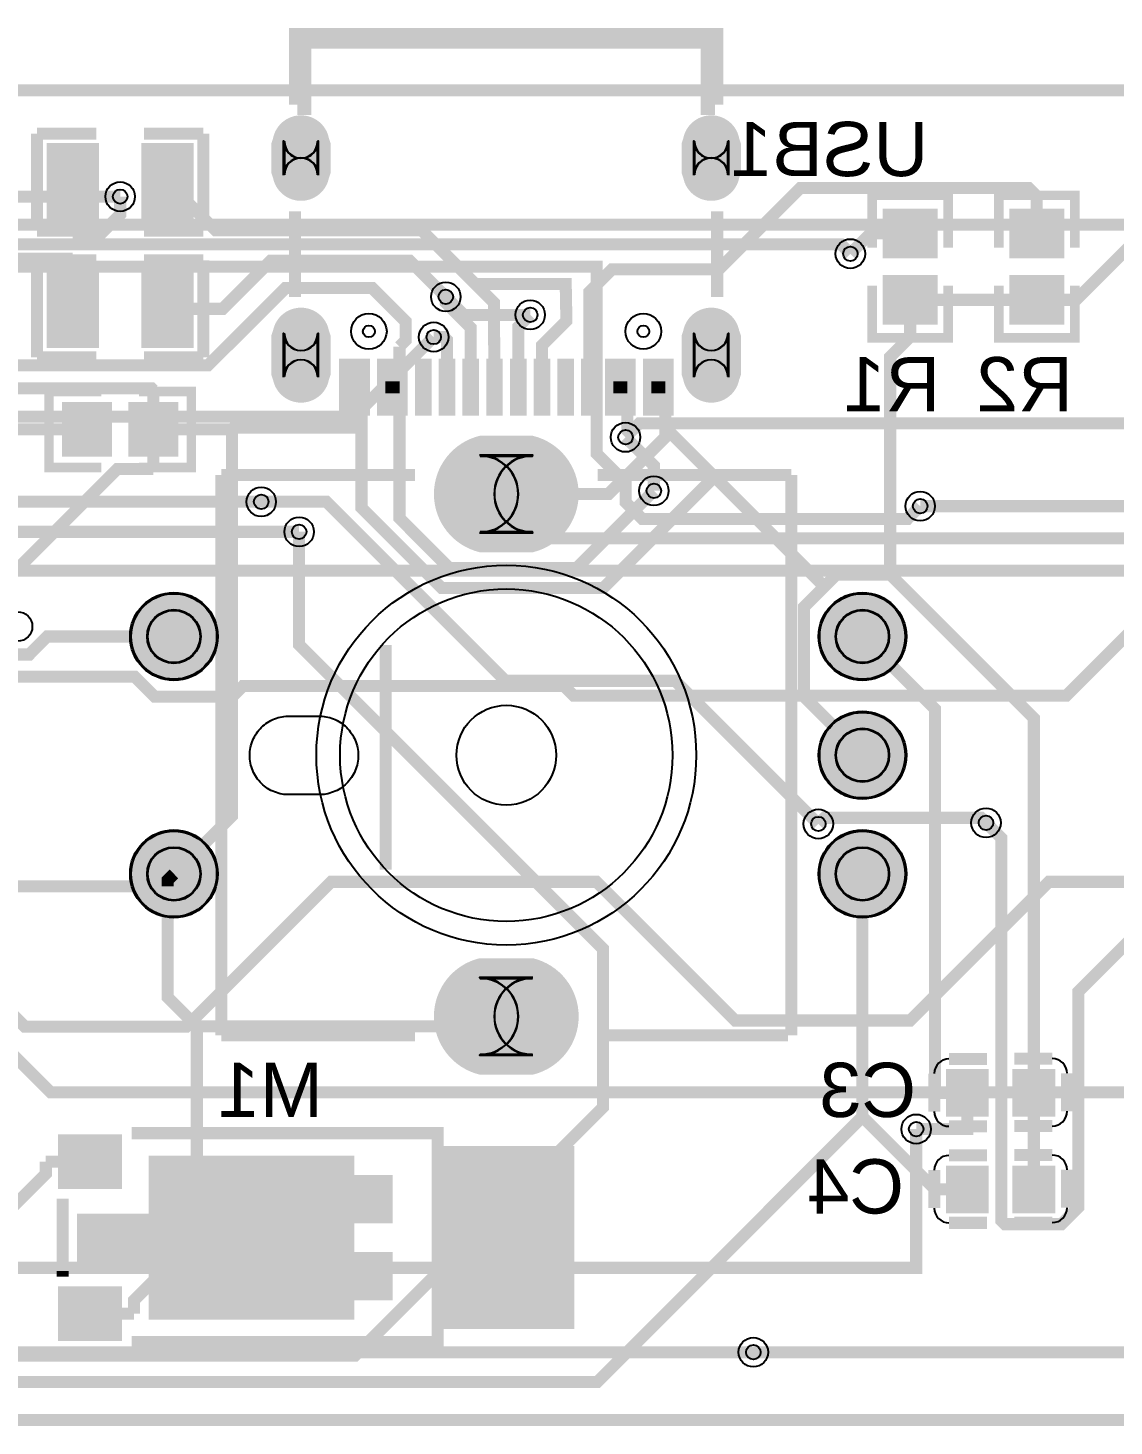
# Model space of a CAD drawing. Header units: millimetres. Extents: x -92 to 120, y -14 to 15.
# Drawn here: x -10.07 to 12.8, y -14.13 to 15.31 of the extents above; entities that cross this region are included whole.
import ezdxf

# ---------------------------------------------------------------- set-up
doc = ezdxf.new("R2010")
doc.units = ezdxf.units.MM
for name, color, linetype, true_color in [('BoardOutLine', 7, 'Continuous', 0xff00ff), ('BottomLayer', 7, 'Continuous', 0x0000ff), ('BottomPasteMaskLayer', 7, 'Continuous', 0x800000), ('BottomSilkLayer', 7, 'Continuous', 0x66cc33), ('BottomSolderMaskLayer', 7, 'Continuous', 0xaa00ff), ('Document', 7, 'Continuous', 0xffffff), ('Hole', 7, 'Continuous', 0x222222), ('Multi-Layer', 7, 'Continuous', 0xc0c0c0), ('TopLayer', 7, 'Continuous', 0xff0000), ('TopSilkLayer', 7, 'Continuous', 0xffcc00), ('TopSolderMaskLayer', 7, 'Continuous', 0x800080)]:
    doc.layers.add(name, color=color, linetype=linetype, true_color=true_color)
doc.styles.get("Standard").update_dxf_attribs({"font": 'arial.ttf'})

msp = doc.modelspace()

# ---------------------------------------------------------------- hatches: boundary and pattern name
at = {"layer": 'BottomLayer'}
for points in [[(-8.628, 12.84), (-9.628, 12.84), (-9.628, 11.29), (-8.628, 11.29)], [(-6.628, 12.84), (-7.628, 12.84), (-7.628, 11.29), (-6.628, 11.29)], [(7.959, 11.487), (7.959, 10.487), (9.059, 10.487), (9.059, 11.487)], [(10.626, 11.487), (10.626, 10.487), (11.726, 10.487), (11.726, 11.487)], [(-8.628, 10.173), (-9.628, 10.173), (-9.628, 8.623), (-8.628, 8.623)], [(-6.628, 10.173), (-7.628, 10.173), (-7.628, 8.623), (-6.628, 8.623)], [(7.959, 10.087), (7.959, 9.087), (9.059, 9.087), (9.059, 10.087)], [(10.626, 10.087), (10.626, 9.087), (11.726, 9.087), (11.726, 10.087)], [(-3.495, 7.172), (-3.195, 7.172), (-3.195, 8.322), (-3.495, 8.322)], [(-3.195, 7.172), (-2.895, 7.172), (-2.895, 8.322), (-3.195, 8.322)], [(-2.695, 7.172), (-2.395, 7.172), (-2.395, 8.322), (-2.695, 8.322)], [(-2.395, 7.172), (-2.095, 7.172), (-2.095, 8.322), (-2.395, 8.322)], [(-1.895, 7.172), (-1.595, 7.172), (-1.595, 8.322), (-1.895, 8.322)], [(-1.395, 7.172), (-1.095, 7.172), (-1.095, 8.322), (-1.395, 8.322)], [(-0.895, 7.172), (-0.595, 7.172), (-0.595, 8.322), (-0.895, 8.322)], [(-0.395, 7.172), (-0.095, 7.172), (-0.095, 8.322), (-0.395, 8.322)], [(0.105, 7.172), (0.405, 7.172), (0.405, 8.322), (0.105, 8.322)], [(0.605, 7.172), (0.905, 7.172), (0.905, 8.322), (0.605, 8.322)], [(1.105, 7.172), (1.405, 7.172), (1.405, 8.322), (1.105, 8.322)], [(1.605, 7.172), (1.905, 7.172), (1.905, 8.322), (1.605, 8.322)], [(2.105, 7.172), (2.405, 7.172), (2.405, 8.322), (2.105, 8.322)], [(2.405, 7.172), (2.705, 7.172), (2.705, 8.322), (2.405, 8.322)], [(2.905, 7.172), (3.205, 7.172), (3.205, 8.322), (2.905, 8.322)], [(3.205, 7.172), (3.505, 7.172), (3.505, 8.322), (3.205, 8.322)], [(-9.328, 6.308), (-8.328, 6.308), (-8.328, 7.408), (-9.328, 7.408)], [(-7.928, 6.308), (-6.928, 6.308), (-6.928, 7.408), (-7.928, 7.408)], [(10.114, -6.662), (9.314, -6.662), (9.314, -7.562), (10.114, -7.562)], [(11.514, -6.662), (10.714, -6.662), (10.714, -7.562), (11.514, -7.562)], [(-8.114, -8.01), (-9.414, -8.01), (-9.414, -9.11), (-8.114, -9.11)], [(-3.214, -8.46), (-7.514, -8.46), (-7.514, -9.66), (-9.014, -9.66), (-9.014, -10.66), (-7.514, -10.66), (-7.514, -11.86), (-3.214, -11.86), (-3.214, -11.46), (-2.414, -11.46), (-2.414, -10.46), (-3.214, -10.46), (-3.214, -9.86), (-2.414, -9.86), (-2.414, -8.86), (-3.214, -8.86)], [(10.114, -8.694), (9.314, -8.694), (9.314, -9.594), (10.114, -9.594)], [(11.514, -8.694), (10.714, -8.694), (10.714, -9.594), (11.514, -9.594)], [(-8.114, -11.21), (-9.414, -11.21), (-9.414, -12.31), (-8.114, -12.31)]]:
    msp.add_hatch(color=256, dxfattribs=at).paths.add_polyline_path(points)
at = {"layer": 'BottomPasteMaskLayer'}
for points in [[(-4.335, 11.673), (-4.365, 11.674), (-4.395, 11.677), (-4.424, 11.682), (-4.454, 11.688), (-4.483, 11.695), (-4.511, 11.704), (-4.539, 11.714), (-4.567, 11.726), (-4.594, 11.739), (-4.62, 11.753), (-4.646, 11.769), (-4.67, 11.785), (-4.694, 11.804), (-4.717, 11.823), (-4.739, 11.843), (-4.76, 11.865), (-4.78, 11.887), (-4.798, 11.91), (-4.816, 11.935), (-4.832, 11.96), (-4.847, 11.986), (-4.861, 12.012), (-4.873, 12.04), (-4.884, 12.067), (-4.893, 12.096), (-4.901, 12.125), (-4.908, 12.154), (-4.913, 12.183), (-4.917, 12.213), (-4.919, 12.243), (-4.92, 12.273), (-4.92, 12.873), (-4.919, 12.903), (-4.917, 12.932), (-4.913, 12.962), (-4.908, 12.992), (-4.901, 13.021), (-4.893, 13.05), (-4.884, 13.078), (-4.873, 13.106), (-4.861, 13.133), (-4.847, 13.16), (-4.832, 13.185), (-4.816, 13.211), (-4.798, 13.235), (-4.78, 13.258), (-4.76, 13.281), (-4.739, 13.302), (-4.717, 13.323), (-4.694, 13.342), (-4.67, 13.36), (-4.646, 13.377), (-4.62, 13.392), (-4.594, 13.407), (-4.567, 13.42), (-4.539, 13.431), (-4.511, 13.441), (-4.483, 13.45), (-4.454, 13.458), (-4.424, 13.464), (-4.395, 13.468), (-4.365, 13.471), (-4.335, 13.472), (-4.305, 13.472), (-4.275, 13.471), (-4.245, 13.468), (-4.216, 13.464), (-4.187, 13.458), (-4.158, 13.45), (-4.129, 13.441), (-4.101, 13.431), (-4.073, 13.42), (-4.046, 13.407), (-4.02, 13.392), (-3.995, 13.377), (-3.97, 13.36), (-3.946, 13.342), (-3.923, 13.323), (-3.901, 13.302), (-3.88, 13.281), (-3.86, 13.258), (-3.842, 13.235), (-3.824, 13.211), (-3.808, 13.185), (-3.793, 13.16), (-3.779, 13.133), (-3.767, 13.106), (-3.756, 13.078), (-3.747, 13.05), (-3.739, 13.021), (-3.732, 12.992), (-3.727, 12.962), (-3.723, 12.932), (-3.721, 12.903), (-3.72, 12.873), (-3.72, 12.273), (-3.721, 12.243), (-3.723, 12.213), (-3.727, 12.183), (-3.732, 12.154), (-3.739, 12.125), (-3.747, 12.096), (-3.756, 12.067), (-3.767, 12.04), (-3.779, 12.012), (-3.793, 11.986), (-3.808, 11.96), (-3.824, 11.935), (-3.842, 11.91), (-3.86, 11.887), (-3.88, 11.865), (-3.901, 11.843), (-3.923, 11.823), (-3.946, 11.804), (-3.97, 11.785), (-3.995, 11.769), (-4.02, 11.753), (-4.046, 11.739), (-4.073, 11.726), (-4.101, 11.714), (-4.129, 11.704), (-4.158, 11.695), (-4.187, 11.688), (-4.216, 11.682), (-4.245, 11.677), (-4.275, 11.674), (-4.305, 11.673)], [(4.365, 11.674), (4.335, 11.673), (4.305, 11.673), (4.275, 11.674), (4.245, 11.677), (4.216, 11.682), (4.187, 11.688), (4.158, 11.695), (4.129, 11.704), (4.101, 11.714), (4.073, 11.726), (4.046, 11.739), (4.02, 11.753), (3.995, 11.769), (3.97, 11.785), (3.946, 11.804), (3.923, 11.823), (3.901, 11.843), (3.88, 11.865), (3.86, 11.887), (3.842, 11.91), (3.824, 11.935), (3.808, 11.96), (3.793, 11.986), (3.779, 12.012), (3.767, 12.04), (3.756, 12.067), (3.747, 12.096), (3.739, 12.125), (3.732, 12.154), (3.727, 12.183), (3.723, 12.213), (3.721, 12.243), (3.72, 12.273), (3.72, 12.873), (3.721, 12.903), (3.723, 12.932), (3.727, 12.962), (3.732, 12.992), (3.739, 13.021), (3.747, 13.05), (3.756, 13.078), (3.767, 13.106), (3.779, 13.133), (3.793, 13.16), (3.808, 13.185), (3.824, 13.211), (3.842, 13.235), (3.86, 13.258), (3.88, 13.281), (3.901, 13.302), (3.923, 13.323), (3.946, 13.342), (3.97, 13.36), (3.995, 13.377), (4.02, 13.392), (4.046, 13.407), (4.073, 13.42), (4.101, 13.431), (4.129, 13.441), (4.158, 13.45), (4.187, 13.458), (4.216, 13.464), (4.245, 13.468), (4.275, 13.471), (4.305, 13.472), (4.335, 13.472), (4.365, 13.471), (4.395, 13.468), (4.424, 13.464), (4.454, 13.458), (4.483, 13.45), (4.511, 13.441), (4.539, 13.431), (4.567, 13.42), (4.594, 13.407), (4.62, 13.392), (4.646, 13.377), (4.67, 13.36), (4.694, 13.342), (4.717, 13.323), (4.739, 13.302), (4.76, 13.281), (4.78, 13.258), (4.798, 13.235), (4.816, 13.211), (4.832, 13.185), (4.847, 13.16), (4.861, 13.133), (4.873, 13.106), (4.884, 13.078), (4.893, 13.05), (4.901, 13.021), (4.908, 12.992), (4.913, 12.962), (4.917, 12.932), (4.919, 12.903), (4.92, 12.873), (4.92, 12.273), (4.919, 12.243), (4.917, 12.213), (4.913, 12.183), (4.908, 12.154), (4.901, 12.125), (4.893, 12.096), (4.884, 12.067), (4.873, 12.04), (4.861, 12.012), (4.847, 11.986), (4.832, 11.96), (4.816, 11.935), (4.798, 11.91), (4.78, 11.887), (4.76, 11.865), (4.739, 11.843), (4.717, 11.823), (4.694, 11.804), (4.67, 11.785), (4.646, 11.769), (4.62, 11.753), (4.594, 11.739), (4.567, 11.726), (4.539, 11.714), (4.511, 11.704), (4.483, 11.695), (4.454, 11.688), (4.424, 11.682), (4.395, 11.677)], [(-8.628, 12.84), (-9.628, 12.84), (-9.628, 11.29), (-8.628, 11.29)], [(-6.628, 12.84), (-7.628, 12.84), (-7.628, 11.29), (-6.628, 11.29)], [(7.959, 11.487), (7.959, 10.487), (9.059, 10.487), (9.059, 11.487)], [(10.626, 11.487), (10.626, 10.487), (11.726, 10.487), (11.726, 11.487)], [(-8.628, 10.173), (-9.628, 10.173), (-9.628, 8.623), (-8.628, 8.623)], [(-6.628, 10.173), (-7.628, 10.173), (-7.628, 8.623), (-6.628, 8.623)], [(7.959, 10.087), (7.959, 9.087), (9.059, 9.087), (9.059, 10.087)], [(10.626, 10.087), (10.626, 9.087), (11.726, 9.087), (11.726, 10.087)], [(-4.275, 7.424), (-4.305, 7.423), (-4.335, 7.423), (-4.365, 7.424), (-4.395, 7.427), (-4.424, 7.432), (-4.454, 7.438), (-4.483, 7.445), (-4.511, 7.454), (-4.539, 7.464), (-4.567, 7.476), (-4.594, 7.489), (-4.62, 7.503), (-4.646, 7.519), (-4.67, 7.535), (-4.694, 7.553), (-4.717, 7.573), (-4.739, 7.593), (-4.76, 7.614), (-4.78, 7.637), (-4.798, 7.66), (-4.816, 7.685), (-4.832, 7.71), (-4.847, 7.736), (-4.861, 7.762), (-4.873, 7.789), (-4.884, 7.817), (-4.893, 7.846), (-4.901, 7.874), (-4.908, 7.904), (-4.913, 7.933), (-4.917, 7.963), (-4.919, 7.993), (-4.92, 8.023), (-4.92, 8.823), (-4.919, 8.852), (-4.917, 8.882), (-4.913, 8.912), (-4.908, 8.941), (-4.901, 8.971), (-4.893, 8.999), (-4.884, 9.028), (-4.873, 9.056), (-4.861, 9.083), (-4.847, 9.109), (-4.832, 9.135), (-4.816, 9.161), (-4.798, 9.185), (-4.78, 9.208), (-4.76, 9.231), (-4.739, 9.252), (-4.717, 9.272), (-4.694, 9.292), (-4.67, 9.31), (-4.646, 9.327), (-4.62, 9.342), (-4.594, 9.356), (-4.567, 9.369), (-4.539, 9.381), (-4.511, 9.391), (-4.483, 9.4), (-4.454, 9.407), (-4.424, 9.413), (-4.395, 9.418), (-4.365, 9.421), (-4.335, 9.422), (-4.305, 9.422), (-4.275, 9.421), (-4.245, 9.418), (-4.216, 9.413), (-4.187, 9.407), (-4.158, 9.4), (-4.129, 9.391), (-4.101, 9.381), (-4.073, 9.369), (-4.046, 9.356), (-4.02, 9.342), (-3.995, 9.327), (-3.97, 9.31), (-3.946, 9.292), (-3.923, 9.272), (-3.901, 9.252), (-3.88, 9.231), (-3.86, 9.208), (-3.842, 9.185), (-3.824, 9.161), (-3.808, 9.135), (-3.793, 9.109), (-3.779, 9.083), (-3.767, 9.056), (-3.756, 9.028), (-3.747, 8.999), (-3.739, 8.971), (-3.732, 8.941), (-3.727, 8.912), (-3.723, 8.882), (-3.721, 8.852), (-3.72, 8.823), (-3.72, 8.023), (-3.721, 7.993), (-3.723, 7.963), (-3.727, 7.933), (-3.732, 7.904), (-3.739, 7.874), (-3.747, 7.846), (-3.756, 7.817), (-3.767, 7.789), (-3.779, 7.762), (-3.793, 7.736), (-3.808, 7.71), (-3.824, 7.685), (-3.842, 7.66), (-3.86, 7.637), (-3.88, 7.614), (-3.901, 7.593), (-3.923, 7.573), (-3.946, 7.553), (-3.97, 7.535), (-3.995, 7.519), (-4.02, 7.503), (-4.046, 7.489), (-4.073, 7.476), (-4.101, 7.464), (-4.129, 7.454), (-4.158, 7.445), (-4.187, 7.438), (-4.216, 7.432), (-4.245, 7.427)], [(4.365, 7.424), (4.335, 7.423), (4.305, 7.423), (4.275, 7.424), (4.245, 7.427), (4.216, 7.432), (4.187, 7.438), (4.158, 7.445), (4.129, 7.454), (4.101, 7.464), (4.073, 7.476), (4.046, 7.489), (4.02, 7.503), (3.995, 7.519), (3.97, 7.535), (3.946, 7.553), (3.923, 7.573), (3.901, 7.593), (3.88, 7.614), (3.86, 7.637), (3.842, 7.66), (3.824, 7.685), (3.808, 7.71), (3.793, 7.736), (3.779, 7.762), (3.767, 7.789), (3.756, 7.817), (3.747, 7.846), (3.739, 7.874), (3.732, 7.904), (3.727, 7.933), (3.723, 7.963), (3.721, 7.993), (3.72, 8.023), (3.72, 8.823), (3.721, 8.852), (3.723, 8.882), (3.727, 8.912), (3.732, 8.941), (3.739, 8.971), (3.747, 8.999), (3.756, 9.028), (3.767, 9.056), (3.779, 9.083), (3.793, 9.109), (3.808, 9.135), (3.824, 9.161), (3.842, 9.185), (3.86, 9.208), (3.88, 9.231), (3.901, 9.252), (3.923, 9.272), (3.946, 9.292), (3.97, 9.31), (3.995, 9.327), (4.02, 9.342), (4.046, 9.356), (4.073, 9.369), (4.101, 9.381), (4.129, 9.391), (4.158, 9.4), (4.187, 9.407), (4.216, 9.413), (4.245, 9.418), (4.275, 9.421), (4.305, 9.422), (4.335, 9.422), (4.365, 9.421), (4.395, 9.418), (4.424, 9.413), (4.454, 9.407), (4.483, 9.4), (4.511, 9.391), (4.539, 9.381), (4.567, 9.369), (4.594, 9.356), (4.62, 9.342), (4.646, 9.327), (4.67, 9.31), (4.694, 9.292), (4.717, 9.272), (4.739, 9.252), (4.76, 9.231), (4.78, 9.208), (4.798, 9.185), (4.816, 9.161), (4.832, 9.135), (4.847, 9.109), (4.861, 9.083), (4.873, 9.056), (4.884, 9.028), (4.893, 8.999), (4.901, 8.971), (4.908, 8.941), (4.913, 8.912), (4.917, 8.882), (4.919, 8.852), (4.92, 8.823), (4.92, 8.023), (4.919, 7.993), (4.917, 7.963), (4.913, 7.933), (4.908, 7.904), (4.901, 7.874), (4.893, 7.846), (4.884, 7.817), (4.873, 7.789), (4.861, 7.762), (4.847, 7.736), (4.832, 7.71), (4.816, 7.685), (4.798, 7.66), (4.78, 7.637), (4.76, 7.614), (4.739, 7.593), (4.717, 7.573), (4.694, 7.553), (4.67, 7.535), (4.646, 7.519), (4.62, 7.503), (4.594, 7.489), (4.567, 7.476), (4.539, 7.464), (4.511, 7.454), (4.483, 7.445), (4.454, 7.438), (4.424, 7.432), (4.395, 7.427)], [(-3.495, 7.172), (-3.495, 8.322), (-3.195, 8.322), (-3.195, 8.322), (-2.895, 8.322), (-2.895, 7.172), (-3.195, 7.172), (-3.195, 7.172)], [(-2.095, 8.322), (-2.095, 7.172), (-2.395, 7.172), (-2.395, 7.172), (-2.695, 7.172), (-2.695, 8.322), (-2.395, 8.322), (-2.395, 8.322)], [(-1.595, 8.322), (-1.595, 7.172), (-1.895, 7.172), (-1.895, 8.322)], [(-1.095, 8.322), (-1.095, 7.172), (-1.395, 7.172), (-1.395, 8.322)], [(-0.595, 8.322), (-0.595, 7.172), (-0.895, 7.172), (-0.895, 8.322)], [(-0.095, 8.322), (-0.095, 7.172), (-0.395, 7.172), (-0.395, 8.322)], [(0.405, 8.322), (0.405, 7.172), (0.105, 7.172), (0.105, 8.322)], [(0.905, 8.322), (0.905, 7.172), (0.605, 7.172), (0.605, 8.322)], [(1.105, 7.172), (1.105, 8.322), (1.405, 8.322), (1.405, 7.172)], [(1.605, 7.172), (1.605, 8.322), (1.905, 8.322), (1.905, 7.172)], [(2.105, 7.172), (2.105, 8.322), (2.405, 8.322), (2.705, 8.322), (2.705, 7.172), (2.405, 7.172)], [(3.505, 8.322), (3.505, 7.172), (3.205, 7.172), (3.205, 7.172), (2.905, 7.172), (2.905, 8.322), (3.205, 8.322), (3.205, 8.322)], [(-9.328, 6.308), (-8.328, 6.308), (-8.328, 7.408), (-9.328, 7.408)], [(-7.928, 6.308), (-6.928, 6.308), (-6.928, 7.408), (-7.928, 7.408)], [(10.114, -6.662), (9.314, -6.662), (9.314, -7.562), (10.114, -7.562)], [(11.514, -6.662), (10.714, -6.662), (10.714, -7.562), (11.514, -7.562)], [(-8.114, -8.01), (-9.414, -8.01), (-9.414, -9.11), (-8.114, -9.11)], [(-3.214, -8.46), (-7.514, -8.46), (-7.514, -9.66), (-9.014, -9.66), (-9.014, -10.66), (-7.514, -10.66), (-7.514, -11.86), (-3.214, -11.86), (-3.214, -11.46), (-2.414, -11.46), (-2.414, -10.46), (-3.214, -10.46), (-3.214, -9.86), (-2.414, -9.86), (-2.414, -8.86), (-3.214, -8.86)], [(10.114, -8.694), (9.314, -8.694), (9.314, -9.594), (10.114, -9.594)], [(11.514, -8.694), (10.714, -8.694), (10.714, -9.594), (11.514, -9.594)], [(-8.114, -11.21), (-9.414, -11.21), (-9.414, -12.31), (-8.114, -12.31)]]:
    msp.add_hatch(color=256, dxfattribs=at).paths.add_polyline_path(points)
at = {"layer": 'BottomSolderMaskLayer'}
for points in [[(-3.695, 12.264, -0.785398), (-4.945, 12.264), (-4.945, 12.881, -0.785398), (-3.695, 12.881)], [(4.945, 12.264, -0.785398), (3.695, 12.264), (3.695, 12.881, -0.785398), (4.945, 12.881)], [(-8.577, 12.891), (-9.679, 12.891), (-9.679, 11.239), (-8.577, 11.239)], [(-6.577, 12.891), (-7.679, 12.891), (-7.679, 11.239), (-6.577, 11.239)], [(7.931, 11.51), (7.931, 10.464), (9.087, 10.464), (9.087, 11.51)], [(10.598, 11.51), (10.598, 10.464), (11.754, 10.464), (11.754, 11.51)], [(-8.577, 10.224), (-9.679, 10.224), (-9.679, 8.572), (-8.577, 8.572)], [(-6.577, 10.224), (-7.679, 10.224), (-7.679, 8.572), (-6.577, 8.572)], [(7.931, 10.11), (7.931, 9.064), (9.087, 9.064), (9.087, 10.11)], [(10.598, 10.11), (10.598, 9.064), (11.754, 9.064), (11.754, 10.11)], [(-3.695, 8.012, -0.785398), (-4.945, 8.012), (-4.945, 8.833, -0.785398), (-3.695, 8.833)], [(4.945, 8.012, -0.785398), (3.695, 8.012), (3.695, 8.833, -0.785398), (4.945, 8.833)], [(-3.52, 7.147), (-3.17, 7.147), (-3.17, 8.347), (-3.52, 8.347)], [(-3.22, 7.147), (-2.87, 7.147), (-2.87, 8.347), (-3.22, 8.347)], [(-2.72, 7.147), (-2.37, 7.147), (-2.37, 8.347), (-2.72, 8.347)], [(-2.42, 7.147), (-2.07, 7.147), (-2.07, 8.347), (-2.42, 8.347)], [(-1.92, 7.147), (-1.57, 7.147), (-1.57, 8.347), (-1.92, 8.347)], [(-1.42, 7.147), (-1.07, 7.147), (-1.07, 8.347), (-1.42, 8.347)], [(-0.92, 7.147), (-0.57, 7.147), (-0.57, 8.347), (-0.92, 8.347)], [(-0.42, 7.147), (-0.07, 7.147), (-0.07, 8.347), (-0.42, 8.347)], [(0.08, 7.147), (0.43, 7.147), (0.43, 8.347), (0.08, 8.347)], [(0.58, 7.147), (0.93, 7.147), (0.93, 8.347), (0.58, 8.347)], [(1.08, 7.147), (1.43, 7.147), (1.43, 8.347), (1.08, 8.347)], [(1.58, 7.147), (1.93, 7.147), (1.93, 8.347), (1.58, 8.347)], [(2.08, 7.147), (2.43, 7.147), (2.43, 8.347), (2.08, 8.347)], [(2.38, 7.147), (2.73, 7.147), (2.73, 8.347), (2.38, 8.347)], [(2.88, 7.147), (3.23, 7.147), (3.23, 8.347), (2.88, 8.347)], [(3.18, 7.147), (3.53, 7.147), (3.53, 8.347), (3.18, 8.347)], [(-9.354, 6.283), (-8.303, 6.283), (-8.303, 7.433), (-9.354, 7.433)], [(-7.954, 6.283), (-6.903, 6.283), (-6.903, 7.433), (-7.954, 7.433)], [(-0.558, 4.273, -0.785398), (-0.558, 6.724), (0.566, 6.724, -0.785398), (0.566, 4.273)], [(-7.921, 2.499, 1), (-6.071, 2.499, 1)], [(6.579, 2.499, 1), (8.43, 2.499, 1)], [(6.579, -0.001, 1), (8.43, -0.001, 1)], [(-7.921, -2.501, 1), (-6.071, -2.501, 1)], [(6.579, -2.501, 1), (8.43, -2.501, 1)], [(0.566, -4.276, -0.785398), (0.566, -6.727), (-0.558, -6.727, -0.785398), (-0.558, -4.276)], [(10.165, -6.611), (9.263, -6.611), (9.263, -7.613), (10.165, -7.613)], [(11.565, -6.611), (10.663, -6.611), (10.663, -7.613), (11.565, -7.613)], [(-8.089, -7.985), (-9.439, -7.985), (-9.439, -9.135), (-8.089, -9.135)], [(-3.195, -8.435), (-7.528, -8.435), (-7.528, -9.653), (-9.039, -9.653), (-9.039, -10.667), (-7.528, -10.667), (-7.528, -11.885), (-3.195, -11.885), (-3.195, -11.479), (-2.389, -11.479), (-2.389, -10.464), (-3.195, -10.464), (-3.195, -9.856), (-2.389, -9.856), (-2.389, -8.841), (-3.195, -8.841)], [(10.165, -8.643), (9.263, -8.643), (9.263, -9.645), (10.165, -9.645)], [(11.565, -8.643), (10.663, -8.643), (10.663, -9.645), (11.565, -9.645)], [(-8.089, -11.185), (-9.439, -11.185), (-9.439, -12.335), (-8.089, -12.335)]]:
    msp.add_hatch(color=256, dxfattribs=at).paths.add_polyline_path(points)
at = {"layer": 'Document'}
for points in [[(-4.4, 13.478), (-4.4, 15.178), (4.4, 15.178), (4.4, 13.478), (4.1, 13.478), (4.1, 14.878), (-4.1, 14.878), (-4.1, 13.478)], [(-1.339, -8.41), (1.211, -8.41), (1.211, -11.86), (-1.339, -11.86)]]:
    msp.add_hatch(color=256, dxfattribs=at).paths.add_polyline_path(points)
at = {"layer": 'Multi-Layer'}
for points in [[(-3.72, 12.273, -0.785398), (-4.92, 12.273), (-4.92, 12.873, -0.785398), (-3.72, 12.873)], [(4.92, 12.273, -0.785398), (3.72, 12.273), (3.72, 12.873, -0.785398), (4.92, 12.873)], [(-3.72, 8.022, -0.785398), (-4.92, 8.022), (-4.92, 8.822, -0.785398), (-3.72, 8.822)], [(4.92, 8.022, -0.785398), (3.72, 8.022), (3.72, 8.822, -0.785398), (4.92, 8.822)], [(-0.546, 4.299, -0.785398), (-0.546, 6.699), (0.554, 6.699, -0.785398), (0.554, 4.299)], [(-7.896, 2.499, 1), (-6.096, 2.499, 1)], [(6.604, 2.499, 1), (8.404, 2.499, 1)], [(6.604, -0.001, 1), (8.404, -0.001, 1)], [(-7.896, -2.501, 1), (-6.096, -2.501, 1)], [(6.604, -2.501, 1), (8.404, -2.501, 1)], [(0.554, -4.301, -0.785398), (0.554, -6.701), (-0.546, -6.701, -0.785398), (-0.546, -4.301)]]:
    msp.add_hatch(color=256, dxfattribs=at).paths.add_polyline_path(points)
at = {"layer": 'TopSolderMaskLayer'}
for points in [[(-3.695, 12.264, -0.785398), (-4.945, 12.264), (-4.945, 12.881, -0.785398), (-3.695, 12.881)], [(4.945, 12.264, -0.785398), (3.695, 12.264), (3.695, 12.881, -0.785398), (4.945, 12.881)], [(-3.695, 8.012, -0.785398), (-4.945, 8.012), (-4.945, 8.833, -0.785398), (-3.695, 8.833)], [(4.945, 8.012, -0.785398), (3.695, 8.012), (3.695, 8.833, -0.785398), (4.945, 8.833)], [(-0.558, 4.273, -0.785398), (-0.558, 6.724), (0.566, 6.724, -0.785398), (0.566, 4.273)], [(-7.921, 2.499, 1), (-6.071, 2.499, 1)], [(6.579, 2.499, 1), (8.43, 2.499, 1)], [(6.579, -0.001, 1), (8.43, -0.001, 1)], [(-7.921, -2.501, 1), (-6.071, -2.501, 1)], [(6.579, -2.501, 1), (8.43, -2.501, 1)], [(0.566, -4.276, -0.785398), (0.566, -6.727), (-0.558, -6.727, -0.785398), (-0.558, -4.276)]]:
    msp.add_hatch(color=256, dxfattribs=at).paths.add_polyline_path(points)

# ---------------------------------------------------------------- linework, layer by layer
at = {"layer": 'BoardOutLine', "const_width": 0.254}
for points in [[(92, 14), (92, -14), (-92, -14), (-92, 14)], [(-92, 14), (92, 14)]]:
    msp.add_lwpolyline(points, dxfattribs=at)
at = {"layer": 'BottomLayer', "const_width": 0.254}
for points in [[(-20.398, 12.438), (-19.127, 12.438), (-15.841, 9.152), (-14.639, 9.152), (-14.262, 9.529), (-14.262, 9.529), (-11.155, 9.529), (-10.231, 10.453), (-9.128, 10.453)], [(-9.128, 12.065), (-9.128, 11.01)], [(-0.254, 9.017), (-0.254, 9.525), (-1.778, 11.049), (-6.112, 11.049), (-7.128, 12.065)], [(24.117, 9.01), (21.153, 11.975), (15.142, 11.975), (14.975, 11.808), (14.715, 11.808), (14.479, 11.572), (13.991, 11.572), (12.007, 9.587), (11.176, 9.587)], [(-8.128, 11.761), (-8.128, 11.385), (-8.503, 11.01), (-9.128, 11.01)], [(11.176, 11.768), (11.003, 11.941), (6.193, 11.941), (4.483, 10.231), (2.23, 10.231), (1.755, 9.756), (1.755, 7.747)], [(11.176, 10.987), (11.176, 11.767)], [(-20.398, 10.938), (-17.671, 8.211), (-6.273, 8.211), (-4.649, 9.834), (-2.818, 9.834), (-2.117, 9.133), (-2.117, 8.731), (-2.245, 8.603)], [(7.679, 10.987), (7.25, 10.558)], [(8.509, 10.987), (7.679, 10.987)], [(-9.128, 9.398), (-9.128, 10.453)], [(-1.27, 9.652), (-2.032, 10.414), (-4.953, 10.414), (-5.969, 9.398), (-7.128, 9.398)], [(0.754, 7.747), (0.754, 8.628), (1.27, 9.144), (1.255, 9.921), (-0.65, 9.921)], [(-1.27, 9.652), (-1.27, 9.525), (-0.744, 8.999), (-0.744, 7.747)], [(8.509, 9.587), (8.509, 8.807)], [(11.176, 9.587), (8.509, 9.587)], [(-0.254, 9.017), (-0.244, 7.747)], [(0.255, 7.747), (0.255, 9.018), (0.508, 9.271)], [(-1.245, 8.603), (-1.245, 8.738), (-1.311, 8.804), (-1.524, 8.804)], [(8.088, 3.802), (8.088, 8.386), (8.509, 8.807)], [(-2.245, 7.747), (-2.245, 8.603)], [(-1.245, 7.747), (-1.245, 8.603)], [(-7.428, 7.688), (-7.465, 7.725), (-20.665, 7.725), (-20.771, 7.619)], [(-7.428, 7.273), (-7.428, 7.688)], [(-3.045, 7.32), (-3.345, 7.62), (-3.345, 7.747)], [(-3.045, 7.747), (-3.045, 7.32)], [(-2.245, 7.747), (-2.545, 7.747)], [(3.111, 5.566), (1.484, 3.939), (-1.197, 3.939), (-2.245, 4.987), (-2.245, 7.747)], [(2.255, 7.747), (2.555, 7.747)], [(2.515, 6.694), (2.555, 6.735), (2.555, 7.747)], [(3.355, 7.747), (3.055, 7.747)], [(3.355, 7.747), (3.355, 6.893)], [(-7.428, 7.273), (-7.428, 6.858)], [(-3.045, 7.32), (-3.045, 6.893)], [(-9.608, 6.858), (-12.318, 6.858), (-15.788, 3.388)], [(-8.828, 6.858), (-9.608, 6.858)], [(-7.428, 6.858), (-7.428, 6.028)], [(-7.428, 6.858), (-5.772, 6.858)], [(-6.996, -2.501), (-5.772, -1.278), (-5.772, 6.858)], [(-3.045, 6.893), (-5.738, 6.893), (-5.772, 6.858)], [(4.386, 5.861), (2.044, 3.519), (-1.356, 3.519), (-3.045, 5.209), (-3.045, 6.893)], [(0.004, 5.499), (2.156, 5.499), (3.355, 6.698), (3.355, 6.893)], [(3.355, 6.893), (4.386, 5.861)], [(-7.428, 6.028), (-8.185, 6.028), (-12.975, 1.238), (-14.138, 1.238)], [(4.386, 5.861), (6.701, 3.547)], [(6.576, -1.449), (3.562, 1.565), (-0.015, 1.565), (-3.785, 5.335), (-5.157, 5.335)], [(16.769, -1.715), (17.664, -1.715), (17.963, -1.416), (17.963, 3.621), (16.341, 5.243), (8.721, 5.243)], [(-4.359, 4.703), (-4.359, 2.322), (2.043, -4.081), (2.043, -7.416), (-3.187, -12.646), (-13.556, -12.646), (-14.727, -11.475), (-16.332, -11.475), (-16.95, -10.857)], [(8.088, 3.802), (6.955, 3.802), (6.701, 3.547)], [(11.114, -7.112), (11.114, 0.776), (8.088, 3.802)], [(6.701, 3.547), (6.275, 3.122), (6.275, 1.228), (7.504, -0.001)], [(7.504, 2.499), (9.034, 0.969), (9.034, -7.112)], [(16.769, -1.08), (15.954, -1.08), (12.051, -4.983), (12.051, -9.523), (11.697, -9.876), (10.506, -9.876), (10.432, -9.802), (10.432, -1.75), (10.107, -1.425)], [(-14.138, -2.762), (-7.127, -2.762)], [(-6.996, -2.501), (-7.127, -2.632), (-7.127, -2.762)], [(-7.127, -2.762), (-7.127, -5.099), (-6.514, -5.712)], [(59.436, -2.667), (59.436, -12.573), (5.207, -12.573)], [(7.504, -2.501), (7.504, -7.614)], [(-20.288, -4.912), (-20.288, -11.385), (-18.476, -13.198), (1.921, -13.198), (7.504, -7.614)], [(-6.514, -5.712), (-0.207, -5.712), (0.004, -5.501)], [(-6.514, -10.16), (-6.514, -5.712)], [(8.636, -7.874), (9.713, -7.874), (9.713, -7.112)], [(9.714, -7.112), (9.034, -7.112)], [(11.114, -9.144), (11.114, -7.112)], [(7.504, -7.614), (9.034, -9.144)], [(-10.857, -9.978), (-9.694, -8.815), (-9.694, -8.56)], [(-8.764, -8.56), (-9.694, -8.56)], [(9.714, -9.144), (9.034, -9.144)], [(-7.834, -11.76), (-7.834, -11.48), (-6.514, -10.16)], [(-6.514, -10.16), (-5.714, -10.16)], [(-8.764, -11.76), (-7.834, -11.76)]]:
    msp.add_lwpolyline(points, dxfattribs=at)
at = {"layer": 'BottomSilkLayer'}
for points, const_width in [([(-4.445, 13.694), (-4.445, 15.185), (4.445, 15.185), (4.445, 13.694)], 0.254), ([(-8.628, 13.085), (-9.878, 13.085)], 0.254), ([(-9.878, 13.085), (-9.878, 11.045)], 0.254), ([(-7.628, 13.085), (-6.378, 13.085)], 0.254), ([(-6.378, 13.085), (-6.378, 11.045)], 0.254), ([(7.709, 10.687), (7.709, 11.787), (8.709, 11.787), (9.309, 11.787), (9.309, 10.687)], 0.2), ([(10.376, 10.687), (10.376, 11.787), (11.376, 11.787), (11.976, 11.787), (11.976, 10.687)], 0.2), ([(-4.445, 9.644), (-4.445, 11.451)], 0.254), ([(4.445, 11.451), (4.445, 9.644)], 0.254), ([(-8.628, 11.045), (-9.878, 11.045)], 0.254), ([(-7.628, 11.045), (-6.378, 11.045)], 0.254), ([(-8.628, 10.418), (-9.878, 10.418)], 0.254), ([(-9.878, 10.418), (-9.878, 8.378)], 0.254), ([(-7.628, 10.418), (-6.378, 10.418)], 0.254), ([(-6.378, 10.418), (-6.378, 8.378)], 0.254), ([(7.709, 9.887), (7.709, 8.787), (9.309, 8.787), (9.309, 9.887)], 0.2), ([(10.376, 9.887), (10.376, 8.787), (11.976, 8.787), (11.976, 9.887)], 0.2), ([(-8.628, 8.378), (-9.878, 8.378)], 0.254), ([(-7.628, 8.378), (-6.378, 8.378)], 0.254), ([(-8.528, 6.058), (-9.628, 6.058), (-9.628, 7.058), (-9.628, 7.658), (-8.528, 7.658)], 0.2), ([(-7.728, 6.058), (-6.628, 6.058), (-6.628, 7.658), (-7.728, 7.658)], 0.2), ([(10.127, -6.396), (9.327, -6.396)], 0.254), ([(10.703, -6.39), (11.503, -6.39)], 0.254), ([(9.017, -6.706), (9.017, -7.506)], 0.254), ([(11.813, -6.7), (11.813, -7.5)], 0.254), ([(-2.139, -7.96), (-1.439, -7.96), (-1.439, -8.36), (1.311, -8.36), (1.311, -11.96), (-1.439, -11.96), (-1.439, -12.36), (-7.888, -12.36)], 0.254), ([(-2.139, -7.96), (-7.888, -7.96)], 0.254), ([(10.127, -7.816), (9.327, -7.816)], 0.254), ([(10.703, -7.81), (11.503, -7.81)], 0.254), ([(-1.439, -8.36), (-1.439, -12.176)], 0.254), ([(10.127, -8.428), (9.327, -8.428)], 0.254), ([(10.703, -8.422), (11.503, -8.422)], 0.254), ([(9.017, -8.738), (9.017, -9.538)], 0.254), ([(11.813, -8.732), (11.813, -9.532)], 0.254), ([(-9.339, -10.86), (-9.339, -9.341)], 0.254), ([(10.703, -9.842), (11.503, -9.842)], 0.254), ([(10.127, -9.848), (9.327, -9.848)], 0.254), ([(-9.339, -10.86), (-9.339, -10.979)], 0.254)]:
    msp.add_lwpolyline(points, dxfattribs=dict(at, const_width=const_width))
for centre, start, end in [((9.327, -6.706), 90, 180), ((11.503, -6.7), 0, 90), ((9.327, -7.506), 180, 270), ((11.503, -7.5), 270, 360), ((9.327, -8.738), 90, 180), ((11.503, -8.732), 0, 90), ((9.327, -9.538), 180, 270), ((11.503, -9.532), 270, 360)]:
    msp.add_arc(centre, 0.31, start, end, dxfattribs=at)
at = {"layer": 'BottomSolderMaskLayer'}
for points in [[(-4.685, 12.213), (-4.685, 12.933)], [(-3.955, 12.213), (-3.955, 12.933)], [(3.955, 12.213), (3.955, 12.933)], [(4.685, 12.213), (4.685, 12.933)], [(-4.685, 7.961), (-4.685, 8.884)], [(-3.955, 7.961), (-3.955, 8.884)], [(3.955, 7.961), (3.955, 8.884)], [(4.685, 7.961), (4.685, 8.884)], [(-0.558, 6.316), (0.566, 6.316)], [(-0.558, 4.682), (0.566, 4.682)], [(0.566, -4.684), (-0.558, -4.684)], [(0.566, -6.318), (-0.558, -6.318)]]:
    msp.add_lwpolyline(points, close=True, dxfattribs=at)
for centre, radius in [((-6.996, 2.499), 0.925), ((7.504, 2.499), 0.925), ((-6.996, 2.499), 0.566), ((7.504, 2.499), 0.566), ((7.504, -0.001), 0.925), ((7.504, -0.001), 0.566), ((-6.996, -2.501), 0.925), ((7.504, -2.501), 0.925), ((-6.996, -2.501), 0.566), ((7.504, -2.501), 0.566)]:
    msp.add_circle(centre, radius, dxfattribs=at)
for centre, radius, start, end in [((-4.32, 12.933), 0.365, 180, 360), ((4.32, 12.933), 0.365, 180, 360), ((-4.32, 12.213), 0.365, 360, 180), ((4.32, 12.213), 0.365, 360, 180), ((-4.32, 8.884), 0.365, 180, 360), ((4.32, 8.884), 0.365, 180, 360), ((-4.32, 7.961), 0.365, 360, 180), ((4.32, 7.961), 0.365, 360, 180), ((-0.558, 5.499), 0.817, 270, 90), ((0.566, 5.499), 0.817, 90, 270), ((-0.558, -5.501), 0.817, 270, 450), ((0.566, -5.501), 0.817, 450, 270)]:
    msp.add_arc(centre, radius, start, end, dxfattribs=at)
at = {"layer": 'Document'}
for centre in [(-2.89, 8.923), (2.89, 8.923)]:
    msp.add_circle(centre, 0.125, dxfattribs=at)
at = {"layer": 'Hole'}
for centre in [(-8.128, 11.761), (7.25, 10.558), (-1.27, 9.652), (0.508, 9.271), (-1.525, 8.804), (2.515, 6.694), (3.112, 5.566), (-5.157, 5.335), (8.721, 5.243), (-4.359, 4.703), (6.576, -1.449), (10.107, -1.425), (8.636, -7.874), (5.207, -12.573)]:
    msp.add_circle(centre, 0.153, dxfattribs=at)
at = {"layer": 'Multi-Layer'}
for points in [[(-4.67, 12.223), (-4.67, 12.923)], [(-3.97, 12.223), (-3.97, 12.923)], [(3.97, 12.223), (3.97, 12.923)], [(4.67, 12.223), (4.67, 12.923)], [(-4.67, 7.973), (-4.67, 8.873)], [(-3.97, 7.973), (-3.97, 8.873)], [(3.97, 7.973), (3.97, 8.873)], [(4.67, 7.973), (4.67, 8.873)], [(-0.546, 6.299), (0.554, 6.299)], [(-0.546, 4.699), (0.554, 4.699)], [(-3.876, -0.831), (-4.638, -0.831), (-4.679, -0.827), (-4.719, -0.821), (-4.76, -0.812), (-4.8, -0.802), (-4.839, -0.79), (-4.877, -0.775), (-4.915, -0.759), (-4.952, -0.741), (-4.988, -0.721), (-5.023, -0.7), (-5.057, -0.676), (-5.09, -0.652), (-5.122, -0.625), (-5.152, -0.597), (-5.18, -0.567), (-5.207, -0.536), (-5.233, -0.504), (-5.257, -0.471), (-5.279, -0.436), (-5.3, -0.4), (-5.318, -0.364), (-5.335, -0.326), (-5.35, -0.288), (-5.363, -0.249), (-5.374, -0.209), (-5.384, -0.169), (-5.391, -0.129), (-5.396, -0.088), (-5.399, -0.047), (-5.4, -0.006), (-5.399, 0.036), (-5.396, 0.077), (-5.391, 0.117), (-5.384, 0.158), (-5.374, 0.198), (-5.363, 0.238), (-5.35, 0.277), (-5.335, 0.315), (-5.318, 0.353), (-5.3, 0.389), (-5.279, 0.425), (-5.257, 0.459), (-5.233, 0.493), (-5.207, 0.525), (-5.18, 0.556), (-5.152, 0.586), (-5.122, 0.614), (-5.09, 0.64), (-5.057, 0.665), (-5.023, 0.688), (-4.988, 0.71), (-4.952, 0.73), (-4.915, 0.748), (-4.877, 0.764), (-4.839, 0.778), (-4.8, 0.791), (-4.76, 0.801), (-4.719, 0.809), (-4.679, 0.816), (-4.638, 0.82), (-3.876, 0.82), (-3.835, 0.816), (-3.794, 0.809), (-3.754, 0.801), (-3.714, 0.791), (-3.675, 0.778), (-3.636, 0.764), (-3.598, 0.748), (-3.561, 0.73), (-3.525, 0.71), (-3.49, 0.688), (-3.456, 0.665), (-3.424, 0.64), (-3.392, 0.614), (-3.362, 0.586), (-3.333, 0.556), (-3.306, 0.525), (-3.281, 0.493), (-3.257, 0.459), (-3.235, 0.425), (-3.214, 0.389), (-3.195, 0.353), (-3.178, 0.315), (-3.163, 0.277), (-3.15, 0.238), (-3.139, 0.198), (-3.13, 0.158), (-3.123, 0.117), (-3.118, 0.077), (-3.115, 0.036), (-3.114, -0.006), (-3.115, -0.047), (-3.118, -0.088), (-3.123, -0.129), (-3.13, -0.169), (-3.139, -0.209), (-3.15, -0.249), (-3.163, -0.288), (-3.178, -0.326), (-3.195, -0.364), (-3.214, -0.4), (-3.235, -0.436), (-3.257, -0.471), (-3.281, -0.504), (-3.306, -0.536), (-3.333, -0.567), (-3.362, -0.597), (-3.392, -0.625), (-3.424, -0.652), (-3.456, -0.676), (-3.49, -0.7), (-3.525, -0.721), (-3.561, -0.741), (-3.598, -0.759), (-3.636, -0.775), (-3.675, -0.79), (-3.714, -0.802), (-3.754, -0.812), (-3.794, -0.821), (-3.835, -0.827), (-3.876, -0.831)], [(0.554, -4.701), (-0.546, -4.701)], [(0.554, -6.301), (-0.546, -6.301)]]:
    msp.add_lwpolyline(points, close=True, dxfattribs=at)
for centre, radius in [((-8.128, 11.761), 0.31), ((7.25, 10.558), 0.31), ((-1.27, 9.652), 0.31), ((0.508, 9.271), 0.31), ((-2.89, 8.923), 0.375), ((2.89, 8.923), 0.375), ((-1.525, 8.804), 0.31), ((2.515, 6.694), 0.31), ((-5.157, 5.335), 0.31), ((3.112, 5.566), 0.31), ((8.721, 5.243), 0.31), ((-4.359, 4.703), 0.31), ((-6.996, 2.499), 0.9), ((7.504, 2.499), 0.9), ((-10.288, 2.71), 0.31), ((-6.996, 2.499), 0.55), ((7.504, 2.499), 0.55), ((0.004, -0.001), 1.05), ((7.504, -0.001), 0.9), ((7.504, -0.001), 0.55), ((6.576, -1.449), 0.31), ((10.107, -1.425), 0.31), ((-6.996, -2.501), 0.9), ((7.504, -2.501), 0.9), ((-6.996, -2.501), 0.55), ((7.504, -2.501), 0.55), ((8.636, -7.874), 0.31), ((5.207, -12.573), 0.31)]:
    msp.add_circle(centre, radius, dxfattribs=at)
for centre, radius, start, end in [((-4.32, 12.923), 0.35, 180, 360), ((4.32, 12.923), 0.35, 180, 360), ((-4.32, 12.223), 0.35, 360, 180), ((4.32, 12.223), 0.35, 360, 180), ((-4.32, 8.873), 0.35, 180, 360), ((4.32, 8.873), 0.35, 180, 360), ((-4.32, 7.973), 0.35, 360, 180), ((4.32, 7.973), 0.35, 360, 180), ((-0.546, 5.499), 0.8, 270, 90), ((0.554, 5.499), 0.8, 90, 270), ((-0.546, -5.501), 0.8, 270, 450), ((0.554, -5.501), 0.8, 450, 270)]:
    msp.add_arc(centre, radius, start, end, dxfattribs=at)
at = {"layer": 'TopLayer', "const_width": 0.254}
for points in [[(-18.974, 11.44), (-18.653, 11.761), (-8.128, 11.761)], [(-16.177, 7.089), (-16.177, 9.299), (-14.305, 11.168), (74.864, 11.168), (83.058, 2.974), (83.058, -3.556), (81.915, -4.699), (81.915, -11.303)], [(-1.525, 8.804), (-3.2, 7.129), (-11.618, 7.129), (-14.267, 9.778), (-14.267, 10.406), (-13.917, 10.755), (7.052, 10.755), (7.25, 10.558)], [(8.72, 5.243), (8.453, 4.973), (2.868, 4.973), (2.52, 5.321), (2.52, 5.862), (2.393, 5.862), (1.905, 6.35), (1.905, 10.287), (-13.673, 10.287), (-13.673, 10.16)], [(-5.157, 5.335), (-10.476, 5.335), (-14.884, 9.743)], [(0.508, 9.271), (-0.889, 9.271), (-1.27, 9.652)], [(30.353, 6.985), (2.805, 6.985), (2.515, 6.694)], [(2.515, 6.694), (3.111, 6.098), (3.111, 5.566)], [(34.443, 4.027), (34.301, 3.885), (-22.733, 3.885), (-25.239, 6.39), (-33.551, 6.39), (-33.554, 6.387)], [(0.004, 5.499), (0.937, 4.566), (31.792, 4.566), (31.883, 4.657)], [(-17.288, 4.878), (-17.113, 4.703), (-4.359, 4.703)], [(13.84, 3.294), (11.796, 1.25), (1.427, 1.25), (1.222, 1.455), (-5.545, 1.455), (-5.766, 1.232), (-7.402, 1.232), (-7.821, 1.651), (-20.927, 1.651), (-20.927, 1.473)], [(-28.19, 0.481), (-26.552, 2.119), (-10.042, 2.119), (-9.663, 2.499), (-9.663, 2.499), (-6.996, 2.499)], [(81.28, -2.794), (76.972, -7.102), (-9.59, -7.102), (-16.214, -0.478), (-16.214, 0.074), (-15.941, 0.347), (-15.358, 0.347), (-14.014, -0.996), (-11.918, -0.996), (-11.049, -0.127), (-11.049, 0.889)], [(37.338, -2.667), (11.43, -2.667), (8.509, -5.588), (4.826, -5.588), (1.905, -2.667), (-3.683, -2.667), (-6.731, -5.715), (-10.138, -5.715), (-15.605, -0.248)], [(10.107, -1.425), (10.002, -1.32), (6.705, -1.32), (6.576, -1.449)], [(-21.209, -9.906), (-21.209, -10.795), (-4.826, -10.795), (8.636, -10.795), (8.636, -7.874)], [(5.207, -12.573), (-11.811, -12.573), (-11.811, -11.684)]]:
    msp.add_lwpolyline(points, dxfattribs=at)
at = {"layer": 'TopSilkLayer', "const_width": 0.254}
for points in [[(-5.996, -5.901), (-5.996, 5.899)], [(-5.996, 5.899), (-1.92, 5.899)], [(1.928, 5.899), (6.004, 5.899)], [(6.004, -5.901), (6.004, 5.899)], [(-2.536, -2.411), (-2.536, 2.319)], [(-5.996, -5.901), (-1.92, -5.901)], [(1.928, -5.901), (5.934, -5.901)]]:
    msp.add_lwpolyline(points, dxfattribs=at)
at = {"layer": 'TopSilkLayer'}
for radius in [4, 3.5]:
    msp.add_circle((0.004, -0.001), radius, dxfattribs=at)
at = {"layer": 'TopSolderMaskLayer'}
for points in [[(-4.685, 12.213), (-4.685, 12.933)], [(-3.955, 12.213), (-3.955, 12.933)], [(3.955, 12.213), (3.955, 12.933)], [(4.685, 12.213), (4.685, 12.933)], [(-4.685, 7.961), (-4.685, 8.884)], [(-3.955, 7.961), (-3.955, 8.884)], [(3.955, 7.961), (3.955, 8.884)], [(4.685, 7.961), (4.685, 8.884)], [(-0.558, 6.316), (0.566, 6.316)], [(-0.558, 4.682), (0.566, 4.682)], [(0.566, -4.684), (-0.558, -4.684)], [(0.566, -6.318), (-0.558, -6.318)]]:
    msp.add_lwpolyline(points, close=True, dxfattribs=at)
for centre, radius in [((-6.996, 2.499), 0.925), ((7.504, 2.499), 0.925), ((-6.996, 2.499), 0.566), ((7.504, 2.499), 0.566), ((7.504, -0.001), 0.925), ((7.504, -0.001), 0.566), ((-6.996, -2.501), 0.925), ((7.504, -2.501), 0.925), ((-6.996, -2.501), 0.566), ((7.504, -2.501), 0.566)]:
    msp.add_circle(centre, radius, dxfattribs=at)
for centre, radius, start, end in [((-4.32, 12.933), 0.365, 180, 360), ((4.32, 12.933), 0.365, 180, 360), ((-4.32, 12.213), 0.365, 360, 180), ((4.32, 12.213), 0.365, 360, 180), ((-4.32, 8.884), 0.365, 180, 360), ((4.32, 8.884), 0.365, 180, 360), ((-4.32, 7.961), 0.365, 360, 180), ((4.32, 7.961), 0.365, 360, 180), ((-0.558, 5.499), 0.817, 270, 90), ((0.566, 5.499), 0.817, 90, 270), ((-0.558, -5.501), 0.817, 270, 450), ((0.566, -5.501), 0.817, 450, 270)]:
    msp.add_arc(centre, radius, start, end, dxfattribs=at)

# ---------------------------------------------------------------- texts
at = {"layer": 'BottomSilkLayer', "text_generation_flag": 2}
for s, p in [('USB1', (8.89, 12.192)), ('R1', (9.144, 7.239)), ('R2', (11.938, 7.239)), ('C3', (8.636, -7.62)), ('M1', (-3.861, -7.62)), ('C4', (8.382, -9.652))]:
    msp.add_text(s, height=1.143, dxfattribs=at).set_placement(p)

doc.saveas('drawing.dxf')
